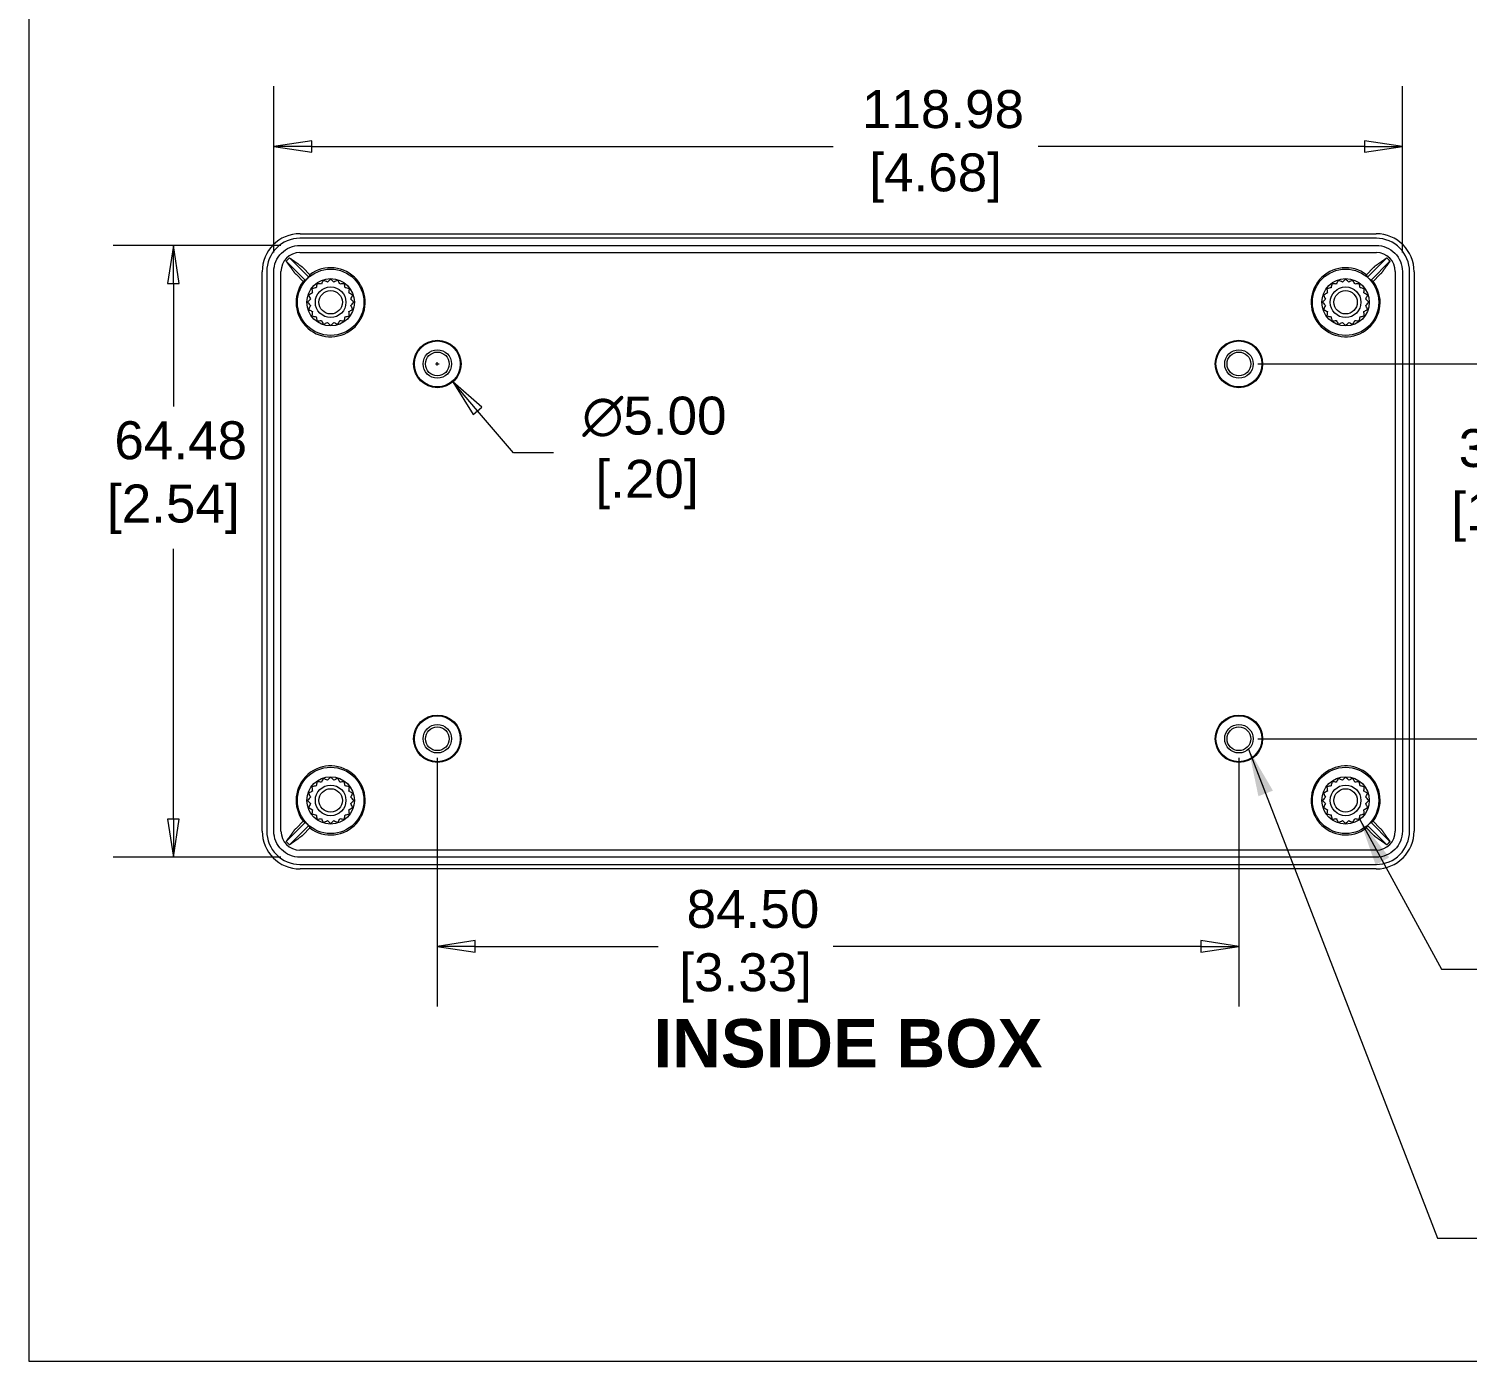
# Model space of a CAD drawing. Header units: millimetres. Extents: x 15 to 539, y 19 to 413.
# Drawn here: x 18.2 to 169.9, y 19.3 to 159.7 of the extents above; entities that cross this region are included whole.
import ezdxf

# ---------------------------------------------------------------- set-up
doc = ezdxf.new("R2010")
doc.units = ezdxf.units.MM
doc.header["$LTSCALE"] = 2
for name, color, linetype, lineweight in [('Dimension (ANSI)', 7, 'Continuous', 9), ('Sketch Geometry (ANSI)', 7, 'Continuous', 9), ('Symbol (ANSI)', 7, 'Continuous', 9), ('Visible (ANSI)', 7, 'Continuous', 9)]:
    doc.layers.add(name, color=color, linetype=linetype, lineweight=lineweight)
doc.styles.add('Label Text (ANSI)', font='arialbd.ttf')
doc.styles.add('Note Text (ANSI)', font='arial.ttf')
doc.styles.add('Text Style20', font='arial.ttf')
doc.dimstyles.new('Default - mm (ANSI)', dxfattribs={"dimscale": 2, "dimtxt": 2, "dimasz": 2, "dimexe": 3.175, "dimexo": 1, "dimgap": 0.8, "dimtad": 0, "dimtih": 1, "dimtoh": 1, "dimrnd": 1e-08, "dimzin": 4, "dimdsep": 46, "dimtxsty": 'Note Text (ANSI)', "dimblk": 'Filled-1', "dimcen": 0.09, "dimdle": 10, "dimclrd": 256, "dimclre": 256, "dimclrt": 256, "dimadec": 1, "dimazin": 0, "dimtfac": 1.524, "dimtofl": 0, "dimtmove": 0, "dimatfit": 3, "dimfxl": 0, "dimtolj": 1, "dimtzin": 0, "dimlwd": -1, "dimlwe": -1, "dimarcsym": 0})
doc.dimstyles.new('Default - mm (ANSI)$7', dxfattribs={"dimscale": 2, "dimtxt": 2, "dimasz": 2.5, "dimexe": 3.175, "dimexo": 1, "dimgap": 0.8, "dimtad": 0, "dimtih": 1, "dimtoh": 1, "dimrnd": 1e-08, "dimzin": 4, "dimdsep": 46, "dimtxsty": 'Note Text (ANSI)', "dimblk": 'Filled-1', "dimcen": 0.09, "dimdle": 10, "dimclrd": 256, "dimclre": 256, "dimclrt": 256, "dimadec": 1, "dimazin": 0, "dimtfac": 1.524, "dimtofl": 0, "dimtmove": 0, "dimatfit": 3, "dimfxl": 0, "dimtolj": 1, "dimtzin": 0, "dimlwd": -1, "dimlwe": -1, "dimarcsym": 0})

# ---------------------------------------------------------------- blocks, each defined once
blk = doc.blocks.new('Title Blocks HAMMOND')
at = {"layer": 'Sketch Geometry (ANSI)'}
for p, q in [((9.353, 206.727), (9.353, 9.64)), ((9.353, 9.64), (173.942, 9.64))]:
    blk.add_line(p, q, dxfattribs=at)
at = {"layer": 'Symbol (ANSI)', "style": 'Text Style20'}
blk.add_attdef('<TITLE>_001', (226.806, 16.317), '', height=5, dxfattribs=at)
blk = doc.blocks.new('Filled-1')
at = {"color": 0}
for p, q in [((0, 0), (-1, 0.15)), ((-1, 0.15), (-1, -0.15)), ((-1, 0), (0, 0)), ((-1, -0.15), (0, 0))]:
    blk.add_line(p, q, dxfattribs=at)
at = {"color": 0, "flags": 128}
blk.add_lwpolyline([(-1, -0.15), (0, 0), (-1, 0.15), (-1, -0.15)], dxfattribs=at)
at = {"color": 0}
blk.add_solid([(-1, -0.15), (0, 0), (-1, 0.15), (-1, -0.15)], dxfattribs=at)
blk = doc.blocks.new('*D34')
at = {"layer": 'Defpoints', "color": 0, "transparency": 16777216}
for p in [(145.78, 124.41), (145.78, 84.91), (175.17, 84.91)]:
    blk.add_point(p, dxfattribs=at)
at = {"layer": 'Dimension (ANSI)', "transparency": 16777216}
for p, q in [((147.78, 124.41), (181.52, 124.41)), ((175.17, 120.41), (175.17, 119.11)), ((175.17, 88.91), (175.17, 104.1)), ((147.78, 84.91), (181.52, 84.91))]:
    blk.add_line(p, q, dxfattribs=at)
at = {"layer": 'Dimension (ANSI)', "transparency": 16777216, "xscale": 4, "yscale": 4, "zscale": 4}
for p, rotation in [((175.17, 124.41), 90), ((175.17, 84.91), 270)]:
    blk.add_blockref('Filled-1', p, dxfattribs=dict(at, rotation=rotation))
at = {"layer": 'Dimension (ANSI)', "transparency": 16777216, "insert": (175.17, 111.61), "char_height": 4, "attachment_point": 5, "style": 'Note Text (ANSI)'}
blk.add_mtext('\\A1; 39.50\\P[1.56]', dxfattribs=at)
blk = doc.blocks.new('*D35')
at = {"layer": 'Defpoints', "color": 0, "transparency": 16777216}
for p in [(44.05, 147.33), (44.05, 134.15), (163.02, 134.15)]:
    blk.add_point(p, dxfattribs=at)
at = {"layer": 'Dimension (ANSI)', "transparency": 16777216}
for p, q in [((44.05, 136.15), (44.05, 153.68)), ((163.02, 136.15), (163.02, 153.68)), ((48.05, 147.33), (103.01, 147.33)), ((159.02, 147.33), (124.61, 147.33))]:
    blk.add_line(p, q, dxfattribs=at)
at = {"layer": 'Dimension (ANSI)', "transparency": 16777216, "xscale": 4, "yscale": 4, "zscale": 4, "rotation": 180}
blk.add_blockref('Filled-1', (44.05, 147.33), dxfattribs=at)
at = {"layer": 'Dimension (ANSI)', "transparency": 16777216, "xscale": 4, "yscale": 4, "zscale": 4}
blk.add_blockref('Filled-1', (163.02, 147.33), dxfattribs=at)
at = {"layer": 'Dimension (ANSI)', "transparency": 16777216, "insert": (113.81, 147.33), "char_height": 4, "attachment_point": 5, "style": 'Note Text (ANSI)'}
blk.add_mtext('\\A1; 118.98\\P[4.68]', dxfattribs=at)
blk = doc.blocks.new('*D36')
at = {"layer": 'Defpoints', "color": 0, "transparency": 16777216}
for p in [(59.66, 126.31), (62.91, 122.51)]:
    blk.add_point(p, dxfattribs=at)
at = {"layer": 'Dimension (ANSI)', "transparency": 16777216}
for p, q in [((61.1, 124.41), (61.46, 124.41)), ((61.28, 124.23), (61.28, 124.59)), ((69.32, 115.03), (65.51, 119.47)), ((73.54, 115.03), (69.32, 115.03))]:
    blk.add_line(p, q, dxfattribs=at)
at = {"layer": 'Dimension (ANSI)', "transparency": 16777216, "xscale": 4, "yscale": 4, "zscale": 4, "rotation": 130.5713846143041}
blk.add_blockref('Filled-1', (62.91, 122.51), dxfattribs=at)
at = {"layer": 'Dimension (ANSI)', "transparency": 16777216, "insert": (83.39, 115.03), "char_height": 4, "attachment_point": 5, "style": 'Note Text (ANSI)'}
blk.add_mtext('\\A1; ∅5.00\\P[.20]', dxfattribs=at)
blk = doc.blocks.new('*D37')
at = {"layer": 'Defpoints', "color": 0, "transparency": 16777216}
for p in [(46.79, 136.9), (33.45, 72.42), (46.79, 72.42)]:
    blk.add_point(p, dxfattribs=at)
at = {"layer": 'Dimension (ANSI)', "transparency": 16777216}
for p, q in [((44.79, 136.9), (27.1, 136.9)), ((33.45, 132.9), (33.45, 119.94)), ((33.45, 76.42), (33.45, 104.93)), ((44.79, 72.42), (27.1, 72.42))]:
    blk.add_line(p, q, dxfattribs=at)
at = {"layer": 'Dimension (ANSI)', "transparency": 16777216, "xscale": 4, "yscale": 4, "zscale": 4}
for p, rotation in [((33.45, 136.9), 90), ((33.45, 72.42), 270)]:
    blk.add_blockref('Filled-1', p, dxfattribs=dict(at, rotation=rotation))
at = {"layer": 'Dimension (ANSI)', "transparency": 16777216, "insert": (33.45, 112.43), "char_height": 4, "attachment_point": 5, "style": 'Note Text (ANSI)'}
blk.add_mtext('\\A1; 64.48\\P[2.54]', dxfattribs=at)
blk = doc.blocks.new('*D38')
at = {"layer": 'Defpoints', "color": 0, "transparency": 16777216}
for p in [(61.28, 84.91), (145.78, 84.91), (145.78, 63.03)]:
    blk.add_point(p, dxfattribs=at)
at = {"layer": 'Dimension (ANSI)', "transparency": 16777216}
for p, q in [((61.28, 82.91), (61.28, 56.68)), ((145.78, 82.91), (145.78, 56.68)), ((65.28, 63.03), (84.55, 63.03)), ((141.78, 63.03), (103.02, 63.03))]:
    blk.add_line(p, q, dxfattribs=at)
at = {"layer": 'Dimension (ANSI)', "transparency": 16777216, "xscale": 4, "yscale": 4, "zscale": 4, "rotation": 180}
blk.add_blockref('Filled-1', (61.28, 63.03), dxfattribs=at)
at = {"layer": 'Dimension (ANSI)', "transparency": 16777216, "xscale": 4, "yscale": 4, "zscale": 4}
blk.add_blockref('Filled-1', (145.78, 63.03), dxfattribs=at)
at = {"layer": 'Dimension (ANSI)', "transparency": 16777216, "insert": (93.78, 63.03), "char_height": 4, "attachment_point": 5, "style": 'Note Text (ANSI)'}
blk.add_mtext('\\A1; 84.50\\P[3.33]', dxfattribs=at)

msp = doc.modelspace()

# ---------------------------------------------------------------- linework, layer by layer
at = {"layer": 'Visible (ANSI)'}
for p, q in [((46.8089, 138.132), (160.2583, 138.132)), ((160.2757, 137.6494), (46.7915, 137.6494)), ((46.7939, 136.8982), (160.2733, 136.8982)), ((45.359, 135.2413), (47.387, 133.2133)), ((45.7021, 135.5843), (47.73, 133.5564)), ((46.7939, 136.1482), (160.2733, 136.1482)), ((161.3651, 135.5843), (159.3372, 133.5564)), ((161.7082, 135.2413), (159.6802, 133.2133)), ((42.8114, 75.1851), (42.8114, 134.1344)), ((43.2939, 134.1519), (43.2939, 75.1676)), ((44.0451, 75.17), (44.0451, 134.1494)), ((44.7951, 75.17), (44.7951, 134.1494)), ((47.1324, 133.1038), (46.4166, 133.8196)), ((47.1237, 134.5267), (47.8395, 133.8109)), ((159.2277, 133.8109), (159.9435, 134.5267)), ((160.6506, 133.8196), (159.9348, 133.1038)), ((162.2721, 134.1494), (162.2721, 75.17)), ((163.0221, 134.1494), (163.0221, 75.17)), ((163.7733, 75.1676), (163.7733, 134.1519)), ((164.2558, 134.1344), (164.2558, 75.1851)), ((45.359, 74.0782), (47.387, 76.1061)), ((46.4166, 75.4999), (47.1324, 76.2156)), ((161.7082, 74.0782), (159.6802, 76.1061)), ((159.9348, 76.2156), (160.6506, 75.4999)), ((45.7021, 73.7352), (47.73, 75.7631)), ((47.8395, 75.5085), (47.1237, 74.7927)), ((159.9435, 74.7927), (159.2277, 75.5085)), ((161.3651, 73.7352), (159.3372, 75.7631)), ((160.2733, 73.1713), (46.7939, 73.1713)), ((46.7915, 71.67), (160.2757, 71.67)), ((160.2733, 72.4213), (46.7939, 72.4213)), ((160.2583, 71.1875), (46.8089, 71.1875))]:
    msp.add_line(p, q, dxfattribs=at)
for centre, radius in [((50.0336, 130.9097), 3.5), ((157.0336, 130.9097), 3.5), ((50.0336, 130.9097), 2.5), ((50.0336, 130.9097), 1.6129), ((50.0336, 130.9097), 1.2319), ((157.0336, 130.9097), 2.5), ((157.0336, 130.9097), 1.6129), ((157.0336, 130.9097), 1.2319), ((61.2834, 124.4099), 2.5), ((61.2834, 124.4099), 2.4215), ((61.2834, 124.4099), 1.5), ((145.7838, 124.4099), 2.5), ((145.7838, 124.4099), 2.4215), ((145.7838, 124.4099), 1.5), ((61.2834, 124.4099), 1.25), ((145.7838, 124.4099), 1.25), ((61.2834, 84.9095), 2.5), ((61.2834, 84.9095), 2.4215), ((145.7838, 84.9095), 2.5), ((145.7838, 84.9095), 2.4215), ((61.2834, 84.9095), 1.5), ((61.2834, 84.9095), 1.25), ((145.7838, 84.9095), 1.5), ((145.7838, 84.9095), 1.25), ((50.0336, 78.4097), 3.5), ((157.0336, 78.4097), 3.5), ((50.0336, 78.4097), 2.5), ((157.0336, 78.4097), 2.5), ((50.0336, 78.4097), 1.6129), ((50.0336, 78.4097), 1.2319), ((157.0336, 78.4097), 1.6129), ((157.0336, 78.4097), 1.2319)]:
    msp.add_circle(centre, radius, dxfattribs=at)
for centre, radius, start, end in [((50.0336, 130.9097), 3.6374, 142.900842, 127.099158), ((50.0336, 130.9097), 3.5087, 131.035996, 138.964004), ((157.0336, 130.9097), 3.6374, 52.900842, 37.099158), ((157.0336, 130.9097), 3.5087, 41.035996, 48.964004), ((50.0336, 130.9097), 2.413, 143.196675, 144.803325), ((50.0336, 130.9097), 2.413, 125.196675, 126.803325), ((50.0336, 130.9097), 2.413, 107.196675, 108.803325), ((50.0336, 130.9097), 2.413, 89.196675, 90.803325), ((50.0336, 130.9097), 2.413, 71.196675, 72.803325), ((50.0336, 130.9097), 2.413, 53.196675, 54.803325), ((50.0336, 130.9097), 2.413, 35.196675, 36.803325), ((157.0336, 130.9097), 2.413, 143.196675, 144.803325), ((157.0336, 130.9097), 2.413, 125.196675, 126.803325), ((157.0336, 130.9097), 2.413, 107.196675, 108.803325), ((157.0336, 130.9097), 2.413, 89.196675, 90.803325), ((157.0336, 130.9097), 2.413, 71.196675, 72.803325), ((157.0336, 130.9097), 2.413, 53.196675, 54.803325), ((157.0336, 130.9097), 2.413, 35.196675, 36.803325), ((50.0336, 130.9097), 2.413, 179.196675, 180.803325), ((50.0336, 130.9097), 2.413, 161.196675, 162.803325), ((50.0336, 130.9097), 2.413, 17.196675, 18.803325), ((50.0336, 130.9097), 2.413, 359.196675, 0.803325), ((157.0336, 130.9097), 2.413, 179.196675, 180.803325), ((157.0336, 130.9097), 2.413, 161.196675, 162.803325), ((157.0336, 130.9097), 2.413, 17.196675, 18.803325), ((157.0336, 130.9097), 2.413, 359.196675, 0.803325), ((50.0336, 130.9097), 2.413, 197.196675, 198.803325), ((50.0336, 130.9097), 2.413, 215.196675, 216.803325), ((50.0336, 130.9097), 2.413, 233.196675, 234.803325), ((50.0336, 130.9097), 2.413, 305.196675, 306.803325), ((50.0336, 130.9097), 2.413, 323.196675, 324.803325), ((50.0336, 130.9097), 2.413, 341.196675, 342.803325), ((157.0336, 130.9097), 2.413, 197.196675, 198.803325), ((157.0336, 130.9097), 2.413, 215.196675, 216.803325), ((157.0336, 130.9097), 2.413, 233.196675, 234.803325), ((157.0336, 130.9097), 2.413, 305.196675, 306.803325), ((157.0336, 130.9097), 2.413, 323.196675, 324.803325), ((157.0336, 130.9097), 2.413, 341.196675, 342.803325), ((50.0336, 130.9097), 2.413, 251.196675, 252.803325), ((50.0336, 130.9097), 2.413, 269.196675, 270.803325), ((50.0336, 130.9097), 2.413, 287.196675, 288.803325), ((157.0336, 130.9097), 2.413, 251.196675, 252.803325), ((157.0336, 130.9097), 2.413, 269.196675, 270.803325), ((157.0336, 130.9097), 2.413, 287.196675, 288.803325), ((50.0336, 78.4097), 3.6374, 232.900842, 217.099158), ((157.0336, 78.4097), 3.6374, 322.900842, 307.099158), ((50.0336, 78.4097), 2.413, 125.196675, 126.803325), ((50.0336, 78.4097), 2.413, 107.196675, 108.803325), ((50.0336, 78.4097), 2.413, 89.196675, 90.803325), ((50.0336, 78.4097), 2.413, 71.196675, 72.803325), ((50.0336, 78.4097), 2.413, 53.196675, 54.803325), ((157.0336, 78.4097), 2.413, 125.196675, 126.803325), ((157.0336, 78.4097), 2.413, 107.196675, 108.803325), ((157.0336, 78.4097), 2.413, 89.196675, 90.803325), ((157.0336, 78.4097), 2.413, 71.196675, 72.803325), ((157.0336, 78.4097), 2.413, 53.196675, 54.803325), ((50.0336, 78.4097), 2.413, 161.196675, 162.803325), ((50.0336, 78.4097), 2.413, 143.196675, 144.803325), ((50.0336, 78.4097), 2.413, 35.196675, 36.803325), ((50.0336, 78.4097), 2.413, 17.196675, 18.803325), ((157.0336, 78.4097), 2.413, 161.196675, 162.803325), ((157.0336, 78.4097), 2.413, 143.196675, 144.803325), ((157.0336, 78.4097), 2.413, 35.196675, 36.803325), ((157.0336, 78.4097), 2.413, 17.196675, 18.803325), ((50.0336, 78.4097), 2.413, 179.196675, 180.803325), ((50.0336, 78.4097), 2.413, 197.196675, 198.803325), ((50.0336, 78.4097), 2.413, 341.196675, 342.803325), ((50.0336, 78.4097), 2.413, 359.196675, 0.803325), ((157.0336, 78.4097), 2.413, 179.196675, 180.803325), ((157.0336, 78.4097), 2.413, 197.196675, 198.803325), ((157.0336, 78.4097), 2.413, 341.196675, 342.803325), ((157.0336, 78.4097), 2.413, 359.196675, 0.803325), ((50.0336, 78.4097), 3.5087, 221.035996, 228.964004), ((50.0336, 78.4097), 2.413, 215.196675, 216.803325), ((50.0336, 78.4097), 2.413, 233.196675, 234.803325), ((50.0336, 78.4097), 2.413, 251.196675, 252.803325), ((50.0336, 78.4097), 2.413, 269.196675, 270.803325), ((50.0336, 78.4097), 2.413, 287.196675, 288.803325), ((50.0336, 78.4097), 2.413, 305.196675, 306.803325), ((50.0336, 78.4097), 2.413, 323.196675, 324.803325), ((157.0336, 78.4097), 2.413, 215.196675, 216.803325), ((157.0336, 78.4097), 2.413, 233.196675, 234.803325), ((157.0336, 78.4097), 2.413, 251.196675, 252.803325), ((157.0336, 78.4097), 2.413, 269.196675, 270.803325), ((157.0336, 78.4097), 2.413, 287.196675, 288.803325), ((157.0336, 78.4097), 2.413, 305.196675, 306.803325), ((157.0336, 78.4097), 2.413, 323.196675, 324.803325), ((157.0336, 78.4097), 3.5087, 311.035996, 318.964004)]:
    msp.add_arc(centre, radius, start, end, dxfattribs=at)
for centre, major_axis, start_param, end_param in [((46.8138, 134.1295), (-2.8319, 2.8319), 5.49839613, 7.06797448), ((160.2534, 134.1295), (2.8319, 2.8319), 5.49839613, 7.06797448), ((46.7964, 134.147), (-1.4159, 1.4159), 5.49839613, 7.06797448), ((46.936, 134.0073), (-1.4159, 1.4159), 6.16160732, 6.4047633), ((160.2709, 134.147), (1.4159, 1.4159), 5.49839613, 7.06797448), ((160.1312, 134.0073), (1.4159, 1.4159), 6.16160732, 6.4047633), ((46.8138, 75.1899), (-2.8319, -2.8319), 5.49839613, 7.06797448), ((46.7964, 75.1725), (-1.4159, -1.4159), 5.49839613, 7.06797448), ((160.2534, 75.1899), (2.8319, -2.8319), 5.49839613, 7.06797448), ((160.2709, 75.1725), (1.4159, -1.4159), 5.49839613, 7.06797448), ((46.936, 75.3122), (-1.4159, -1.4159), 6.16160732, 6.4047633), ((160.1312, 75.3122), (1.4159, -1.4159), 6.16160732, 6.4047633)]:
    msp.add_ellipse(centre, major_axis=major_axis, ratio=0.99878277, start_param=start_param, end_param=end_param, dxfattribs=at)
for points in [[(46.7915, 137.6494), (45.8753, 137.6494), (44.0515, 136.8919), (43.294, 135.0681), (43.2939, 134.1519)], [(44.0451, 134.1494), (44.0452, 134.8691), (44.6405, 136.3029), (46.0742, 136.8982), (46.7939, 136.8982)], [(160.2733, 136.8982), (160.993, 136.8982), (162.4267, 136.3029), (163.022, 134.8691), (163.0221, 134.1494)], [(163.7733, 134.1519), (163.7732, 135.0681), (163.0157, 136.8919), (161.192, 137.6494), (160.2757, 137.6494)], [(48.0618, 132.3005), (48.0778, 132.1637), (48.0939, 132.0268), (48.1099, 131.8899)], [(48.507, 132.4364), (48.3718, 132.4093), (48.2367, 132.3823), (48.1015, 132.3553)], [(48.1015, 132.3553), (48.1096, 132.3661), (48.1179, 132.3769), (48.1262, 132.3876)], [(48.588, 132.8418), (48.561, 132.7067), (48.534, 132.5715), (48.507, 132.4364)], [(48.6428, 132.8816), (48.6539, 132.8894), (48.665, 132.8971), (48.6762, 132.9047)], [(49.0534, 132.8334), (48.9166, 132.8495), (48.7797, 132.8655), (48.6428, 132.8816)], [(49.2558, 133.194), (49.1884, 133.0738), (49.1209, 132.9536), (49.0534, 132.8334)], [(49.3202, 133.2149), (49.3331, 133.2189), (49.3461, 133.2228), (49.3591, 133.2266)], [(49.6959, 133.0422), (49.5706, 133.0997), (49.4454, 133.1573), (49.3202, 133.2149)], [(49.9998, 133.3225), (49.8985, 133.229), (49.7972, 133.1356), (49.6959, 133.0422)], [(50.3713, 133.0422), (50.27, 133.1356), (50.1687, 133.229), (50.0674, 133.3225)], [(50.0674, 133.3225), (50.081, 133.3223), (50.0945, 133.322), (50.1081, 133.3216)], [(50.747, 133.2149), (50.6218, 133.1573), (50.4966, 133.0997), (50.3713, 133.0422)], [(51.0138, 132.8334), (50.9463, 132.9536), (50.8788, 133.0738), (50.8114, 133.194)], [(50.8114, 133.194), (50.8242, 133.1896), (50.837, 133.1851), (50.8498, 133.1805)], [(51.4244, 132.8816), (51.2875, 132.8655), (51.1507, 132.8495), (51.0138, 132.8334)], [(51.5602, 132.4364), (51.5332, 132.5715), (51.5062, 132.7067), (51.4792, 132.8418)], [(51.4792, 132.8418), (51.49, 132.8337), (51.5008, 132.8255), (51.5115, 132.8172)], [(51.9657, 132.3553), (51.8305, 132.3823), (51.6954, 132.4093), (51.5602, 132.4364)], [(51.9573, 131.8899), (51.9733, 132.0268), (51.9894, 132.1637), (52.0055, 132.3005)], [(52.0055, 132.3005), (52.0133, 132.2895), (52.021, 132.2783), (52.0286, 132.2671)], [(155.0618, 132.3005), (155.0778, 132.1637), (155.0939, 132.0268), (155.1099, 131.8899)], [(155.507, 132.4364), (155.3718, 132.4093), (155.2367, 132.3823), (155.1015, 132.3553)], [(155.1015, 132.3553), (155.1096, 132.3661), (155.1179, 132.3769), (155.1262, 132.3876)], [(155.588, 132.8418), (155.561, 132.7067), (155.534, 132.5715), (155.507, 132.4364)], [(155.6428, 132.8816), (155.6539, 132.8894), (155.665, 132.8971), (155.6762, 132.9047)], [(156.0534, 132.8334), (155.9166, 132.8495), (155.7797, 132.8655), (155.6428, 132.8816)], [(156.2558, 133.194), (156.1884, 133.0738), (156.1209, 132.9536), (156.0534, 132.8334)], [(156.3202, 133.2149), (156.3331, 133.2189), (156.3461, 133.2228), (156.3591, 133.2266)], [(156.6959, 133.0422), (156.5706, 133.0997), (156.4454, 133.1573), (156.3202, 133.2149)], [(156.9998, 133.3225), (156.8985, 133.229), (156.7972, 133.1356), (156.6959, 133.0422)], [(157.3713, 133.0422), (157.27, 133.1356), (157.1687, 133.229), (157.0674, 133.3225)], [(157.0674, 133.3225), (157.081, 133.3223), (157.0945, 133.322), (157.1081, 133.3216)], [(157.747, 133.2149), (157.6218, 133.1573), (157.4966, 133.0997), (157.3713, 133.0422)], [(158.0138, 132.8334), (157.9463, 132.9536), (157.8788, 133.0738), (157.8114, 133.194)], [(157.8114, 133.194), (157.8242, 133.1896), (157.837, 133.1851), (157.8498, 133.1805)], [(158.4244, 132.8816), (158.2875, 132.8655), (158.1507, 132.8495), (158.0138, 132.8334)], [(158.5602, 132.4364), (158.5332, 132.5715), (158.5062, 132.7067), (158.4792, 132.8418)], [(158.4792, 132.8418), (158.49, 132.8337), (158.5008, 132.8255), (158.5115, 132.8172)], [(158.9657, 132.3553), (158.8305, 132.3823), (158.6954, 132.4093), (158.5602, 132.4364)], [(158.9573, 131.8899), (158.9733, 132.0268), (158.9894, 132.1637), (159.0055, 132.3005)], [(159.0055, 132.3005), (159.0133, 132.2895), (159.021, 132.2783), (159.0286, 132.2671)], [(47.9012, 131.2475), (47.8077, 131.1462), (47.7143, 131.0449), (47.6208, 130.9436)], [(47.6208, 130.9436), (47.621, 130.9571), (47.6213, 130.9707), (47.6218, 130.9842)], [(47.6208, 130.8759), (47.7143, 130.7746), (47.8077, 130.6733), (47.9012, 130.572)], [(47.7285, 131.6231), (47.786, 131.4979), (47.8436, 131.3727), (47.9012, 131.2475)], [(47.9012, 130.572), (47.8436, 130.4468), (47.786, 130.3215), (47.7285, 130.1963)], [(48.1099, 131.8899), (47.9897, 131.8224), (47.8696, 131.755), (47.7494, 131.6875)], [(47.7494, 131.6875), (47.7538, 131.7003), (47.7582, 131.7131), (47.7628, 131.7259)], [(52.3178, 131.6875), (52.1976, 131.755), (52.0775, 131.8224), (51.9573, 131.8899)], [(52.166, 131.2475), (52.2236, 131.3727), (52.2812, 131.4979), (52.3387, 131.6231)], [(52.4464, 130.9436), (52.3529, 131.0449), (52.2595, 131.1462), (52.166, 131.2475)], [(52.166, 130.572), (52.2595, 130.6733), (52.3529, 130.7746), (52.4464, 130.8759)], [(52.3387, 130.1963), (52.2812, 130.3215), (52.2236, 130.4468), (52.166, 130.572)], [(52.3387, 131.6231), (52.3427, 131.6102), (52.3466, 131.5972), (52.3504, 131.5842)], [(52.4464, 130.8759), (52.4462, 130.8623), (52.4459, 130.8488), (52.4455, 130.8352)], [(154.9012, 131.2475), (154.8077, 131.1462), (154.7143, 131.0449), (154.6208, 130.9436)], [(154.6208, 130.9436), (154.621, 130.9571), (154.6213, 130.9707), (154.6218, 130.9842)], [(154.6208, 130.8759), (154.7143, 130.7746), (154.8077, 130.6733), (154.9012, 130.572)], [(154.7285, 131.6231), (154.786, 131.4979), (154.8436, 131.3727), (154.9012, 131.2475)], [(154.9012, 130.572), (154.8436, 130.4468), (154.786, 130.3215), (154.7285, 130.1963)], [(155.1099, 131.8899), (154.9897, 131.8224), (154.8696, 131.755), (154.7494, 131.6875)], [(154.7494, 131.6875), (154.7538, 131.7003), (154.7582, 131.7131), (154.7628, 131.7259)], [(159.3178, 131.6875), (159.1976, 131.755), (159.0775, 131.8224), (158.9573, 131.8899)], [(159.166, 131.2475), (159.2236, 131.3727), (159.2812, 131.4979), (159.3387, 131.6231)], [(159.4464, 130.9436), (159.3529, 131.0449), (159.2595, 131.1462), (159.166, 131.2475)], [(159.166, 130.572), (159.2595, 130.6733), (159.3529, 130.7746), (159.4464, 130.8759)], [(159.3387, 130.1963), (159.2812, 130.3215), (159.2236, 130.4468), (159.166, 130.572)], [(159.3387, 131.6231), (159.3427, 131.6102), (159.3466, 131.5972), (159.3504, 131.5842)], [(159.4464, 130.8759), (159.4462, 130.8623), (159.4459, 130.8488), (159.4455, 130.8352)], [(47.7285, 130.1963), (47.7245, 130.2093), (47.7206, 130.2223), (47.7168, 130.2353)], [(47.7494, 130.132), (47.8696, 130.0645), (47.9897, 129.997), (48.1099, 129.9296)], [(48.0618, 129.5189), (48.0539, 129.53), (48.0462, 129.5411), (48.0386, 129.5524)], [(48.1099, 129.9296), (48.0939, 129.7927), (48.0778, 129.6558), (48.0618, 129.5189)], [(48.1015, 129.4642), (48.2367, 129.4371), (48.3718, 129.4101), (48.507, 129.3831)], [(48.507, 129.3831), (48.534, 129.2479), (48.561, 129.1128), (48.588, 128.9777)], [(48.588, 128.9777), (48.5772, 128.9858), (48.5664, 128.994), (48.5557, 129.0023)], [(48.6428, 128.9379), (48.7797, 128.9539), (48.9166, 128.97), (49.0534, 128.986)], [(49.0534, 128.986), (49.1209, 128.8659), (49.1884, 128.7457), (49.2558, 128.6255)], [(50.8114, 128.6255), (50.8788, 128.7457), (50.9463, 128.8659), (51.0138, 128.986)], [(51.0138, 128.986), (51.1507, 128.97), (51.2875, 128.9539), (51.4244, 128.9379)], [(51.4244, 128.9379), (51.4133, 128.9301), (51.4022, 128.9223), (51.391, 128.9147)], [(51.4792, 128.9777), (51.5062, 129.1128), (51.5332, 129.2479), (51.5602, 129.3831)], [(51.5602, 129.3831), (51.6954, 129.4101), (51.8305, 129.4371), (51.9657, 129.4642)], [(51.9657, 129.4642), (51.9576, 129.4533), (51.9493, 129.4425), (51.941, 129.4318)], [(51.9573, 129.9296), (52.0775, 129.997), (52.1976, 130.0645), (52.3178, 130.132)], [(52.0055, 129.5189), (51.9894, 129.6558), (51.9733, 129.7927), (51.9573, 129.9296)], [(52.3178, 130.132), (52.3135, 130.1191), (52.309, 130.1063), (52.3044, 130.0936)], [(154.7285, 130.1963), (154.7245, 130.2093), (154.7206, 130.2223), (154.7168, 130.2353)], [(154.7494, 130.132), (154.8696, 130.0645), (154.9897, 129.997), (155.1099, 129.9296)], [(155.0618, 129.5189), (155.0539, 129.53), (155.0462, 129.5411), (155.0386, 129.5524)], [(155.1099, 129.9296), (155.0939, 129.7927), (155.0778, 129.6558), (155.0618, 129.5189)], [(155.1015, 129.4642), (155.2367, 129.4371), (155.3718, 129.4101), (155.507, 129.3831)], [(155.507, 129.3831), (155.534, 129.2479), (155.561, 129.1128), (155.588, 128.9777)], [(155.588, 128.9777), (155.5772, 128.9858), (155.5664, 128.994), (155.5557, 129.0023)], [(155.6428, 128.9379), (155.7797, 128.9539), (155.9166, 128.97), (156.0534, 128.986)], [(156.0534, 128.986), (156.1209, 128.8659), (156.1884, 128.7457), (156.2558, 128.6255)], [(157.8114, 128.6255), (157.8788, 128.7457), (157.9463, 128.8659), (158.0138, 128.986)], [(158.0138, 128.986), (158.1507, 128.97), (158.2875, 128.9539), (158.4244, 128.9379)], [(158.4244, 128.9379), (158.4133, 128.9301), (158.4022, 128.9223), (158.391, 128.9147)], [(158.4792, 128.9777), (158.5062, 129.1128), (158.5332, 129.2479), (158.5602, 129.3831)], [(158.5602, 129.3831), (158.6954, 129.4101), (158.8305, 129.4371), (158.9657, 129.4642)], [(158.9657, 129.4642), (158.9576, 129.4533), (158.9493, 129.4425), (158.941, 129.4318)], [(158.9573, 129.9296), (159.0775, 129.997), (159.1976, 130.0645), (159.3178, 130.132)], [(159.0055, 129.5189), (158.9894, 129.6558), (158.9733, 129.7927), (158.9573, 129.9296)], [(159.3178, 130.132), (159.3135, 130.1191), (159.309, 130.1063), (159.3044, 130.0936)], [(49.2558, 128.6255), (49.243, 128.6299), (49.2302, 128.6344), (49.2175, 128.6389)], [(49.3202, 128.6046), (49.4454, 128.6622), (49.5706, 128.7197), (49.6959, 128.7773)], [(49.6959, 128.7773), (49.7972, 128.6839), (49.8985, 128.5904), (49.9998, 128.497)], [(49.9998, 128.497), (49.9862, 128.4972), (49.9727, 128.4975), (49.9591, 128.4979)], [(50.0674, 128.497), (50.1687, 128.5904), (50.27, 128.6839), (50.3713, 128.7773)], [(50.3713, 128.7773), (50.4966, 128.7197), (50.6218, 128.6622), (50.747, 128.6046)], [(50.747, 128.6046), (50.7341, 128.6006), (50.7211, 128.5967), (50.7081, 128.5929)], [(156.2558, 128.6255), (156.243, 128.6299), (156.2302, 128.6344), (156.2175, 128.6389)], [(156.3202, 128.6046), (156.4454, 128.6622), (156.5706, 128.7197), (156.6959, 128.7773)], [(156.6959, 128.7773), (156.7972, 128.6839), (156.8985, 128.5904), (156.9998, 128.497)], [(156.9998, 128.497), (156.9862, 128.4972), (156.9727, 128.4975), (156.9591, 128.4979)], [(157.0674, 128.497), (157.1687, 128.5904), (157.27, 128.6839), (157.3713, 128.7773)], [(157.3713, 128.7773), (157.4966, 128.7197), (157.6218, 128.6622), (157.747, 128.6046)], [(157.747, 128.6046), (157.7341, 128.6006), (157.7211, 128.5967), (157.7081, 128.5929)], [(48.6428, 80.3816), (48.6539, 80.3894), (48.665, 80.3971), (48.6762, 80.4047)], [(49.0534, 80.3334), (48.9166, 80.3495), (48.7797, 80.3655), (48.6428, 80.3816)], [(49.2558, 80.694), (49.1884, 80.5738), (49.1209, 80.4536), (49.0534, 80.3334)], [(49.3202, 80.7149), (49.3331, 80.7189), (49.3461, 80.7228), (49.3591, 80.7266)], [(49.6959, 80.5422), (49.5706, 80.5997), (49.4454, 80.6573), (49.3202, 80.7149)], [(49.9998, 80.8225), (49.8985, 80.729), (49.7972, 80.6356), (49.6959, 80.5422)], [(50.3713, 80.5422), (50.27, 80.6356), (50.1687, 80.729), (50.0674, 80.8225)], [(50.0674, 80.8225), (50.081, 80.8223), (50.0945, 80.822), (50.1081, 80.8216)], [(50.747, 80.7149), (50.6218, 80.6573), (50.4966, 80.5997), (50.3713, 80.5422)], [(51.0138, 80.3334), (50.9463, 80.4536), (50.8788, 80.5738), (50.8114, 80.694)], [(50.8114, 80.694), (50.8242, 80.6896), (50.837, 80.6851), (50.8498, 80.6805)], [(51.4244, 80.3816), (51.2875, 80.3655), (51.1507, 80.3495), (51.0138, 80.3334)], [(155.6428, 80.3816), (155.6539, 80.3894), (155.665, 80.3971), (155.6762, 80.4047)], [(156.0534, 80.3334), (155.9166, 80.3495), (155.7797, 80.3655), (155.6428, 80.3816)], [(156.2558, 80.694), (156.1884, 80.5738), (156.1209, 80.4536), (156.0534, 80.3334)], [(156.3202, 80.7149), (156.3331, 80.7189), (156.3461, 80.7228), (156.3591, 80.7266)], [(156.6959, 80.5422), (156.5706, 80.5997), (156.4454, 80.6573), (156.3202, 80.7149)], [(156.9998, 80.8225), (156.8985, 80.729), (156.7972, 80.6356), (156.6959, 80.5422)], [(157.3713, 80.5422), (157.27, 80.6356), (157.1687, 80.729), (157.0674, 80.8225)], [(157.0674, 80.8225), (157.081, 80.8223), (157.0945, 80.822), (157.1081, 80.8216)], [(157.747, 80.7149), (157.6218, 80.6573), (157.4966, 80.5997), (157.3713, 80.5422)], [(158.0138, 80.3334), (157.9463, 80.4536), (157.8788, 80.5738), (157.8114, 80.694)], [(157.8114, 80.694), (157.8242, 80.6896), (157.837, 80.6851), (157.8498, 80.6805)], [(158.4244, 80.3816), (158.2875, 80.3655), (158.1507, 80.3495), (158.0138, 80.3334)], [(47.7285, 79.1231), (47.786, 78.9979), (47.8436, 78.8727), (47.9012, 78.7475)], [(48.1099, 79.3899), (47.9897, 79.3224), (47.8696, 79.255), (47.7494, 79.1875)], [(47.7494, 79.1875), (47.7538, 79.2003), (47.7582, 79.2131), (47.7628, 79.2259)], [(48.0618, 79.8005), (48.0778, 79.6637), (48.0939, 79.5268), (48.1099, 79.3899)], [(48.507, 79.9364), (48.3718, 79.9093), (48.2367, 79.8823), (48.1015, 79.8553)], [(48.1015, 79.8553), (48.1096, 79.8661), (48.1179, 79.8769), (48.1262, 79.8876)], [(48.588, 80.3418), (48.561, 80.2067), (48.534, 80.0715), (48.507, 79.9364)], [(51.5602, 79.9364), (51.5332, 80.0715), (51.5062, 80.2067), (51.4792, 80.3418)], [(51.4792, 80.3418), (51.49, 80.3337), (51.5008, 80.3255), (51.5115, 80.3172)], [(51.9657, 79.8553), (51.8305, 79.8823), (51.6954, 79.9093), (51.5602, 79.9364)], [(51.9573, 79.3899), (51.9733, 79.5268), (51.9894, 79.6637), (52.0055, 79.8005)], [(52.3178, 79.1875), (52.1976, 79.255), (52.0775, 79.3224), (51.9573, 79.3899)], [(52.0055, 79.8005), (52.0133, 79.7895), (52.021, 79.7783), (52.0286, 79.7671)], [(52.166, 78.7475), (52.2236, 78.8727), (52.2812, 78.9979), (52.3387, 79.1231)], [(52.3387, 79.1231), (52.3427, 79.1102), (52.3466, 79.0972), (52.3504, 79.0842)], [(154.7285, 79.1231), (154.786, 78.9979), (154.8436, 78.8727), (154.9012, 78.7475)], [(155.1099, 79.3899), (154.9897, 79.3224), (154.8696, 79.255), (154.7494, 79.1875)], [(154.7494, 79.1875), (154.7538, 79.2003), (154.7582, 79.2131), (154.7628, 79.2259)], [(155.0618, 79.8005), (155.0778, 79.6637), (155.0939, 79.5268), (155.1099, 79.3899)], [(155.507, 79.9364), (155.3718, 79.9093), (155.2367, 79.8823), (155.1015, 79.8553)], [(155.1015, 79.8553), (155.1096, 79.8661), (155.1179, 79.8769), (155.1262, 79.8876)], [(155.588, 80.3418), (155.561, 80.2067), (155.534, 80.0715), (155.507, 79.9364)], [(158.5602, 79.9364), (158.5332, 80.0715), (158.5062, 80.2067), (158.4792, 80.3418)], [(158.4792, 80.3418), (158.49, 80.3337), (158.5008, 80.3255), (158.5115, 80.3172)], [(158.9657, 79.8553), (158.8305, 79.8823), (158.6954, 79.9093), (158.5602, 79.9364)], [(158.9573, 79.3899), (158.9733, 79.5268), (158.9894, 79.6637), (159.0055, 79.8005)], [(159.3178, 79.1875), (159.1976, 79.255), (159.0775, 79.3224), (158.9573, 79.3899)], [(159.0055, 79.8005), (159.0133, 79.7895), (159.021, 79.7783), (159.0286, 79.7671)], [(159.166, 78.7475), (159.2236, 78.8727), (159.2812, 78.9979), (159.3387, 79.1231)], [(159.3387, 79.1231), (159.3427, 79.1102), (159.3466, 79.0972), (159.3504, 79.0842)], [(47.9012, 78.7475), (47.8077, 78.6462), (47.7143, 78.5449), (47.6208, 78.4436)], [(47.6208, 78.4436), (47.621, 78.4571), (47.6213, 78.4707), (47.6218, 78.4842)], [(47.6208, 78.3759), (47.7143, 78.2746), (47.8077, 78.1733), (47.9012, 78.072)], [(47.7285, 77.6963), (47.7245, 77.7093), (47.7206, 77.7223), (47.7168, 77.7353)], [(47.9012, 78.072), (47.8436, 77.9468), (47.786, 77.8215), (47.7285, 77.6963)], [(47.7494, 77.632), (47.8696, 77.5645), (47.9897, 77.497), (48.1099, 77.4296)], [(48.1099, 77.4296), (48.0939, 77.2927), (48.0778, 77.1558), (48.0618, 77.0189)], [(51.9573, 77.4296), (52.0775, 77.497), (52.1976, 77.5645), (52.3178, 77.632)], [(52.0055, 77.0189), (51.9894, 77.1558), (51.9733, 77.2927), (51.9573, 77.4296)], [(52.4464, 78.4436), (52.3529, 78.5449), (52.2595, 78.6462), (52.166, 78.7475)], [(52.166, 78.072), (52.2595, 78.1733), (52.3529, 78.2746), (52.4464, 78.3759)], [(52.3387, 77.6963), (52.2812, 77.8215), (52.2236, 77.9468), (52.166, 78.072)], [(52.3178, 77.632), (52.3135, 77.6191), (52.309, 77.6063), (52.3044, 77.5936)], [(52.4464, 78.3759), (52.4462, 78.3623), (52.4459, 78.3488), (52.4455, 78.3352)], [(154.9012, 78.7475), (154.8077, 78.6462), (154.7143, 78.5449), (154.6208, 78.4436)], [(154.6208, 78.4436), (154.621, 78.4571), (154.6213, 78.4707), (154.6218, 78.4842)], [(154.6208, 78.3759), (154.7143, 78.2746), (154.8077, 78.1733), (154.9012, 78.072)], [(154.7285, 77.6963), (154.7245, 77.7093), (154.7206, 77.7223), (154.7168, 77.7353)], [(154.9012, 78.072), (154.8436, 77.9468), (154.786, 77.8215), (154.7285, 77.6963)], [(154.7494, 77.632), (154.8696, 77.5645), (154.9897, 77.497), (155.1099, 77.4296)], [(155.1099, 77.4296), (155.0939, 77.2927), (155.0778, 77.1558), (155.0618, 77.0189)], [(158.9573, 77.4296), (159.0775, 77.497), (159.1976, 77.5645), (159.3178, 77.632)], [(159.0055, 77.0189), (158.9894, 77.1558), (158.9733, 77.2927), (158.9573, 77.4296)], [(159.4464, 78.4436), (159.3529, 78.5449), (159.2595, 78.6462), (159.166, 78.7475)], [(159.166, 78.072), (159.2595, 78.1733), (159.3529, 78.2746), (159.4464, 78.3759)], [(159.3387, 77.6963), (159.2812, 77.8215), (159.2236, 77.9468), (159.166, 78.072)], [(159.3178, 77.632), (159.3135, 77.6191), (159.309, 77.6063), (159.3044, 77.5936)], [(159.4464, 78.3759), (159.4462, 78.3623), (159.4459, 78.3488), (159.4455, 78.3352)], [(48.0618, 77.0189), (48.0539, 77.03), (48.0462, 77.0411), (48.0386, 77.0524)], [(48.1015, 76.9642), (48.2367, 76.9371), (48.3718, 76.9101), (48.507, 76.8831)], [(48.507, 76.8831), (48.534, 76.7479), (48.561, 76.6128), (48.588, 76.4777)], [(48.588, 76.4777), (48.5772, 76.4858), (48.5664, 76.494), (48.5557, 76.5023)], [(48.6428, 76.4379), (48.7797, 76.4539), (48.9166, 76.47), (49.0534, 76.486)], [(49.0534, 76.486), (49.1209, 76.3659), (49.1884, 76.2457), (49.2558, 76.1255)], [(49.2558, 76.1255), (49.243, 76.1299), (49.2302, 76.1344), (49.2175, 76.1389)], [(49.3202, 76.1046), (49.4454, 76.1622), (49.5706, 76.2197), (49.6959, 76.2773)], [(49.6959, 76.2773), (49.7972, 76.1839), (49.8985, 76.0904), (49.9998, 75.997)], [(49.9998, 75.997), (49.9862, 75.9972), (49.9727, 75.9975), (49.9591, 75.9979)], [(50.0674, 75.997), (50.1687, 76.0904), (50.27, 76.1839), (50.3713, 76.2773)], [(50.3713, 76.2773), (50.4966, 76.2197), (50.6218, 76.1622), (50.747, 76.1046)], [(50.747, 76.1046), (50.7341, 76.1006), (50.7211, 76.0967), (50.7081, 76.0929)], [(50.8114, 76.1255), (50.8788, 76.2457), (50.9463, 76.3659), (51.0138, 76.486)], [(51.0138, 76.486), (51.1507, 76.47), (51.2875, 76.4539), (51.4244, 76.4379)], [(51.4244, 76.4379), (51.4133, 76.4301), (51.4022, 76.4223), (51.391, 76.4147)], [(51.4792, 76.4777), (51.5062, 76.6128), (51.5332, 76.7479), (51.5602, 76.8831)], [(51.5602, 76.8831), (51.6954, 76.9101), (51.8305, 76.9371), (51.9657, 76.9642)], [(51.9657, 76.9642), (51.9576, 76.9533), (51.9493, 76.9425), (51.941, 76.9318)], [(155.0618, 77.0189), (155.0539, 77.03), (155.0462, 77.0411), (155.0386, 77.0524)], [(155.1015, 76.9642), (155.2367, 76.9371), (155.3718, 76.9101), (155.507, 76.8831)], [(155.507, 76.8831), (155.534, 76.7479), (155.561, 76.6128), (155.588, 76.4777)], [(155.588, 76.4777), (155.5772, 76.4858), (155.5664, 76.494), (155.5557, 76.5023)], [(155.6428, 76.4379), (155.7797, 76.4539), (155.9166, 76.47), (156.0534, 76.486)], [(156.0534, 76.486), (156.1209, 76.3659), (156.1884, 76.2457), (156.2558, 76.1255)], [(156.2558, 76.1255), (156.243, 76.1299), (156.2302, 76.1344), (156.2175, 76.1389)], [(156.3202, 76.1046), (156.4454, 76.1622), (156.5706, 76.2197), (156.6959, 76.2773)], [(156.6959, 76.2773), (156.7972, 76.1839), (156.8985, 76.0904), (156.9998, 75.997)], [(156.9998, 75.997), (156.9862, 75.9972), (156.9727, 75.9975), (156.9591, 75.9979)], [(157.0674, 75.997), (157.1687, 76.0904), (157.27, 76.1839), (157.3713, 76.2773)], [(157.3713, 76.2773), (157.4966, 76.2197), (157.6218, 76.1622), (157.747, 76.1046)], [(157.747, 76.1046), (157.7341, 76.1006), (157.7211, 76.0967), (157.7081, 76.0929)], [(157.8114, 76.1255), (157.8788, 76.2457), (157.9463, 76.3659), (158.0138, 76.486)], [(158.0138, 76.486), (158.1507, 76.47), (158.2875, 76.4539), (158.4244, 76.4379)], [(158.4244, 76.4379), (158.4133, 76.4301), (158.4022, 76.4223), (158.391, 76.4147)], [(158.4792, 76.4777), (158.5062, 76.6128), (158.5332, 76.7479), (158.5602, 76.8831)], [(158.5602, 76.8831), (158.6954, 76.9101), (158.8305, 76.9371), (158.9657, 76.9642)], [(158.9657, 76.9642), (158.9576, 76.9533), (158.9493, 76.9425), (158.941, 76.9318)], [(43.2939, 75.1676), (43.294, 74.2514), (44.0515, 72.4276), (45.8753, 71.6701), (46.7915, 71.67)], [(46.7939, 72.4213), (46.0742, 72.4213), (44.6405, 73.0166), (44.0452, 74.4503), (44.0451, 75.17)], [(163.0221, 75.17), (163.022, 74.4503), (162.4267, 73.0166), (160.993, 72.4213), (160.2733, 72.4213)], [(160.2757, 71.67), (161.192, 71.6701), (163.0157, 72.4276), (163.7732, 74.2514), (163.7733, 75.1676)]]:
    msp.add_open_spline(points, degree=3, dxfattribs=at)
for points, weights in [([(45.4217, 135.1524), (45.3904, 135.1968), (45.359, 135.2413)], [0.999969966394, 0.999973657419, 0.999999144758]), ([(45.4479, 135.1152), (45.4348, 135.1338), (45.4217, 135.1524)], [0.999611201515, 0.999661872056, 0.999716346061]), ([(46.2344, 134.0047), (45.8408, 134.5586), (45.4479, 135.1152)], [0.999985969156, 0.998094333825, 0.999611201515]), ([(45.7021, 135.5843), (45.7465, 135.553), (45.791, 135.5216)], [0.999999144757, 0.999973657381, 0.99996996635]), ([(45.791, 135.5216), (45.8095, 135.5085), (45.8281, 135.4954)], [0.99971634606, 0.999661872055, 0.999611201514]), ([(45.8281, 135.4954), (46.3848, 135.1026), (46.9386, 134.7089)], [0.999611201514, 0.998094333821, 0.999985969156]), ([(160.1286, 134.7089), (160.6824, 135.1026), (161.2391, 135.4954)], [0.999985969156, 0.998094333823, 0.999611201514]), ([(161.6193, 135.1152), (161.2264, 134.5586), (160.8328, 134.0047)], [0.999611201515, 0.998094333826, 0.999985969156]), ([(161.2391, 135.4954), (161.2577, 135.5085), (161.2762, 135.5216)], [0.999611201514, 0.999661872055, 0.99971634606]), ([(161.2762, 135.5216), (161.3207, 135.553), (161.3651, 135.5843)], [0.99997002822, 0.999973742043, 0.999999252168]), ([(161.6455, 135.1524), (161.6324, 135.1338), (161.6193, 135.1152)], [0.999716346061, 0.999661872056, 0.999611201515]), ([(161.7082, 135.2413), (161.6768, 135.1968), (161.6455, 135.1524)], [0.999999252166, 0.999973741984, 0.999970028152]), ([(47.8395, 133.8109), (47.781, 133.6848), (47.73, 133.5564)], [1, 0.99950777609, 1]), ([(159.3372, 133.5564), (159.2862, 133.6848), (159.2277, 133.8109)], [1, 0.999507776081, 1]), ([(47.387, 133.2133), (47.2585, 133.1624), (47.1324, 133.1038)], [1, 0.999507776091, 1]), ([(159.9348, 133.1038), (159.8087, 133.1624), (159.6802, 133.2133)], [1, 0.999507776087, 1]), ([(47.1324, 76.2156), (47.2585, 76.1571), (47.387, 76.1061)], [1, 0.999507776109, 1]), ([(159.6802, 76.1061), (159.8087, 76.1571), (159.9348, 76.2156)], [1, 0.999507776092, 1]), ([(45.4479, 74.2042), (45.8408, 74.7609), (46.2344, 75.3147)], [0.999611201514, 0.99809433382, 0.999985969156]), ([(46.9386, 74.6106), (46.3848, 74.2169), (45.8281, 73.8241)], [0.999985969156, 0.998094333821, 0.999611201514]), ([(47.73, 75.7631), (47.781, 75.6347), (47.8395, 75.5085)], [1, 0.999507776087, 1]), ([(159.2277, 75.5085), (159.2862, 75.6347), (159.3372, 75.7631)], [1, 0.999507776088, 1]), ([(161.2391, 73.8241), (160.6824, 74.2169), (160.1286, 74.6106)], [0.999611201514, 0.99809433382, 0.999985969156]), ([(160.8328, 75.3147), (161.2264, 74.7609), (161.6193, 74.2042)], [0.999985969156, 0.998094333823, 0.999611201515]), ([(45.359, 74.0782), (45.3904, 74.1226), (45.4217, 74.1671)], [0.999999293209, 0.999973774318, 0.999970051774]), ([(45.4217, 74.1671), (45.4348, 74.1857), (45.4479, 74.2042)], [0.99971634606, 0.999661872055, 0.999611201514]), ([(45.791, 73.7979), (45.7465, 73.7665), (45.7021, 73.7352)], [0.999970051838, 0.999973774373, 0.999999293211]), ([(45.8281, 73.8241), (45.8095, 73.811), (45.791, 73.7979)], [0.999611201514, 0.999661872055, 0.99971634606]), ([(161.2762, 73.7979), (161.2577, 73.811), (161.2391, 73.8241)], [0.99971634606, 0.999661872055, 0.999611201514]), ([(161.3651, 73.7352), (161.3207, 73.7665), (161.2762, 73.7979)], [0.99999938923, 0.999973850008, 0.99997010709]), ([(161.6193, 74.2042), (161.6324, 74.1857), (161.6455, 74.1671)], [0.999611201515, 0.999661872055, 0.99971634606]), ([(161.6455, 74.1671), (161.6768, 74.1226), (161.7082, 74.0782)], [0.999970107066, 0.999973849987, 0.999999389229])]:
    msp.add_rational_spline(points, weights, degree=2, dxfattribs=at)
for points, knots in [([(46.4166, 133.8196), (46.3936, 133.8426), (46.3708, 133.8655), (46.3272, 133.9094), (46.307, 133.9298), (46.2731, 133.9643), (46.2596, 133.9781), (46.2407, 133.9977), (46.2354, 134.0034), (46.2344, 134.0047)], [-0.0389529917, -0.0389529917, -0.0389529917, -0.0389529917, -0.0292007061, -0.0292007061, -0.0191710173, -0.0191710173, -0.0094897848, -0.0094897848, 0, 0, 0, 0]), ([(46.9386, 134.7089), (46.9399, 134.708), (46.9451, 134.7031), (46.9629, 134.686), (46.9753, 134.6739), (47.0079, 134.6419), (47.0284, 134.6217), (47.074, 134.5764), (47.0988, 134.5517), (47.1237, 134.5267)], [-0.0390185101, -0.0390185101, -0.0390185101, -0.0390185101, -0.0299823433, -0.0299823433, -0.0208693848, -0.0208693848, -0.0105904258, -0.0105904258, 0, 0, 0, 0]), ([(159.9435, 134.5267), (159.9665, 134.5497), (159.9894, 134.5726), (160.0332, 134.6161), (160.0537, 134.6364), (160.0881, 134.6702), (160.102, 134.6837), (160.1215, 134.7026), (160.1272, 134.7079), (160.1286, 134.7089)], [-0.0389529917, -0.0389529917, -0.0389529917, -0.0389529917, -0.0292007061, -0.0292007061, -0.0191710173, -0.0191710173, -0.0094897848, -0.0094897848, 0, 0, 0, 0]), ([(160.8328, 134.0047), (160.8318, 134.0034), (160.827, 133.9982), (160.8099, 133.9804), (160.7978, 133.968), (160.7658, 133.9355), (160.7455, 133.915), (160.7003, 133.8694), (160.6756, 133.8446), (160.6506, 133.8196)], [-0.0390185101, -0.0390185101, -0.0390185101, -0.0390185101, -0.0299823433, -0.0299823433, -0.0208693848, -0.0208693848, -0.0105904258, -0.0105904258, 0, 0, 0, 0]), ([(46.2344, 75.3147), (46.2354, 75.316), (46.2402, 75.3212), (46.2573, 75.339), (46.2695, 75.3515), (46.3014, 75.384), (46.3217, 75.4045), (46.3669, 75.4501), (46.3917, 75.4749), (46.4166, 75.4999)], [-0.0390185101, -0.0390185101, -0.0390185101, -0.0390185101, -0.0299823433, -0.0299823433, -0.0208693848, -0.0208693848, -0.0105904258, -0.0105904258, 0, 0, 0, 0]), ([(47.1237, 74.7927), (47.1007, 74.7697), (47.0778, 74.7469), (47.034, 74.7034), (47.0135, 74.6831), (46.9791, 74.6492), (46.9653, 74.6357), (46.9457, 74.6169), (46.94, 74.6115), (46.9386, 74.6106)], [-0.0389529917, -0.0389529917, -0.0389529917, -0.0389529917, -0.0292007061, -0.0292007061, -0.0191710173, -0.0191710173, -0.0094897848, -0.0094897848, 0, 0, 0, 0]), ([(160.1286, 74.6106), (160.1273, 74.6115), (160.1221, 74.6163), (160.1043, 74.6334), (160.0919, 74.6456), (160.0593, 74.6775), (160.0389, 74.6978), (159.9933, 74.7431), (159.9684, 74.7678), (159.9435, 74.7927)], [-0.0390185101, -0.0390185101, -0.0390185101, -0.0390185101, -0.0299823433, -0.0299823433, -0.0208693848, -0.0208693848, -0.0105904258, -0.0105904258, 0, 0, 0, 0]), ([(160.6506, 75.4999), (160.6736, 75.4768), (160.6965, 75.4539), (160.74, 75.4101), (160.7602, 75.3896), (160.7941, 75.3552), (160.8076, 75.3414), (160.8265, 75.3218), (160.8318, 75.3161), (160.8328, 75.3147)], [-0.0389529917, -0.0389529917, -0.0389529917, -0.0389529917, -0.0292007061, -0.0292007061, -0.0191710173, -0.0191710173, -0.0094897848, -0.0094897848, 0, 0, 0, 0])]:
    msp.add_open_spline(points, degree=3, knots=knots, dxfattribs=at)

# ---------------------------------------------------------------- block references
at = {"xscale": 2, "yscale": 2, "zscale": 2}
msp.add_blockref('Title Blocks HAMMOND', (-0.4977, 0.025), dxfattribs=at)

# ---------------------------------------------------------------- texts
at = {"layer": 'Symbol (ANSI)', "insert": (84.0693, 50.2113), "char_height": 5.08, "attachment_point": 7, "style": 'Label Text (ANSI)'}
msp.add_mtext('INSIDE BOX', dxfattribs=at)

# ---------------------------------------------------------------- dimensions: what is measured, and where the dimension line sits
at = {"layer": 'Dimension (ANSI)'}
for base, p1, p2, angle, text, override, picture, middle in [((44.0451, 147.3324), (163.0221, 134.1494), (44.0451, 134.1494), 180, ' <>\\X[4.68]', {"dimgap": 0.8, "dimtih": 0, "dimtoh": 0, "dimdec": 2, "dimpost": '\\X', "dimtol": 0, "dimlim": 0, "dimtp": 0, "dimtm": 0, "dimtdec": 2, "dimatfit": 1}, '*D35', (113.8074, 147.3324)), ((33.4534, 72.4213), (46.7939, 136.8982), (46.7939, 72.4213), 270, ' <>\\X[2.54]', {"dimgap": 0.8, "dimdec": 2, "dimpost": '\\X', "dimtol": 0, "dimlim": 0, "dimtp": 0, "dimtm": 0, "dimtdec": 2, "dimatfit": 1}, '*D37', (33.4534, 112.4335)), ((175.1742, 84.9095), (145.7838, 124.4099), (145.7838, 84.9095), 90, ' <>\\X[1.56]', {"dimgap": 0.8, "dimdec": 2, "dimpost": '\\X', "dimtol": 0, "dimlim": 0, "dimtp": 0, "dimtm": 0, "dimtdec": 2, "dimatfit": 1}, '*D34', (175.1742, 111.6063)), ((145.7838, 63.0305), (61.2834, 84.9095), (145.7838, 84.9095), 180, ' <>\\X[3.33]', {"dimgap": 0.8, "dimtih": 0, "dimtoh": 0, "dimdec": 2, "dimpost": '\\X', "dimtol": 0, "dimlim": 0, "dimtp": 0, "dimtm": 0, "dimtdec": 2, "dimatfit": 1}, '*D38', (93.7836, 63.0305))]:
    dim = msp.add_linear_dim(base=base, p1=p1, p2=p2, angle=angle, text=text, dimstyle='Default - mm (ANSI)', override=override, dxfattribs=at)
    dim.commit()
    dim.dimension.update_dxf_attribs({"geometry": picture, "text_midpoint": middle, "dimtype": 160})
dim = msp.add_diameter_dim_2p(p1=(59.6574, 126.3089), p2=(62.9094, 122.5109), text=' <>\\X[.20]', dimstyle='Default - mm (ANSI)', override={"dimgap": 0.8, "dimdec": 2, "dimlfac": 1, "dimpost": '\\X', "dimtol": 0, "dimlim": 0, "dimtp": 0, "dimtm": 0, "dimtdec": 2}, dxfattribs=at)
dim.commit()
dim.dimension.update_dxf_attribs({"geometry": '*D36', "text_midpoint": (83.3941, 115.0278), "dimtype": 163})

# ---------------------------------------------------------------- leaders
at = {"layer": 'Symbol (ANSI)', "annotation_type": 0, "has_hookline": 1, "hookline_direction": 0}
for points, text_width in [([(146.8043, 83.8102), (166.7055, 32.2571), (171.7055, 32.2571)], 68.2347), ([(158.5154, 76.3962), (167.1405, 60.6279), (172.1405, 60.6279)], 44.0136)]:
    msp.add_leader(points, dimstyle='Default - mm (ANSI)$7', override={"dimtad": 0}, dxfattribs=dict(at, text_width=text_width))

doc.saveas('drawing.dxf')
